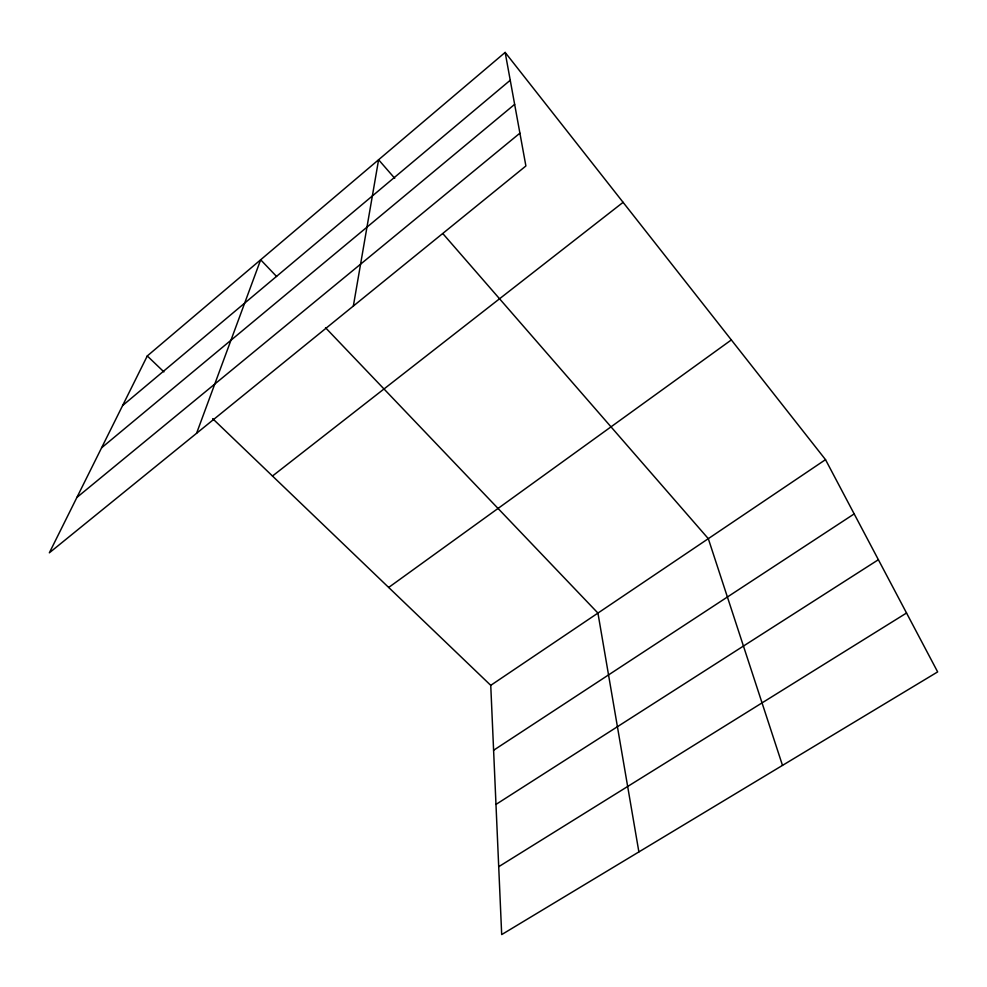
<?xml version="1.0" encoding="UTF-8"?>
<svg xmlns="http://www.w3.org/2000/svg" width="987" height="987" viewBox="0 0 987 987"><rect width="100%" height="100%" fill="white"/><g stroke="black" fill="none" stroke-linecap="round" stroke-linejoin="round"><path stroke-width="1.48" d="M353.346 306.044L378.601 159.758L394.726 178.302M196.573 433.305L260.667 259.791L276.607 276.496M147.285 355.949L49.35 552.819L525.898 165.976L505.159 52.41L147.285 355.949L163.904 371.889M122.622 405.546L510.242 80.243M101.599 447.802L514.646 104.363M76.912 497.423L519.902 133.171M272.486 476.018L623.093 202.335M388.668 587.45L731.342 339.923M825.514 459.646L937.65 671.9L501.692 934.59L490.749 685.348L825.514 459.646L505.159 52.41M493.599 750.268L854.174 513.906M495.98 804.417L878.381 559.715M498.706 866.697L906.535 613.013M212.661 418.648L490.749 685.348M325.525 327.721L597.937 613.087L638.885 851.929M443.101 233.894L708.308 538.668L782.494 765.394"/></g></svg>
